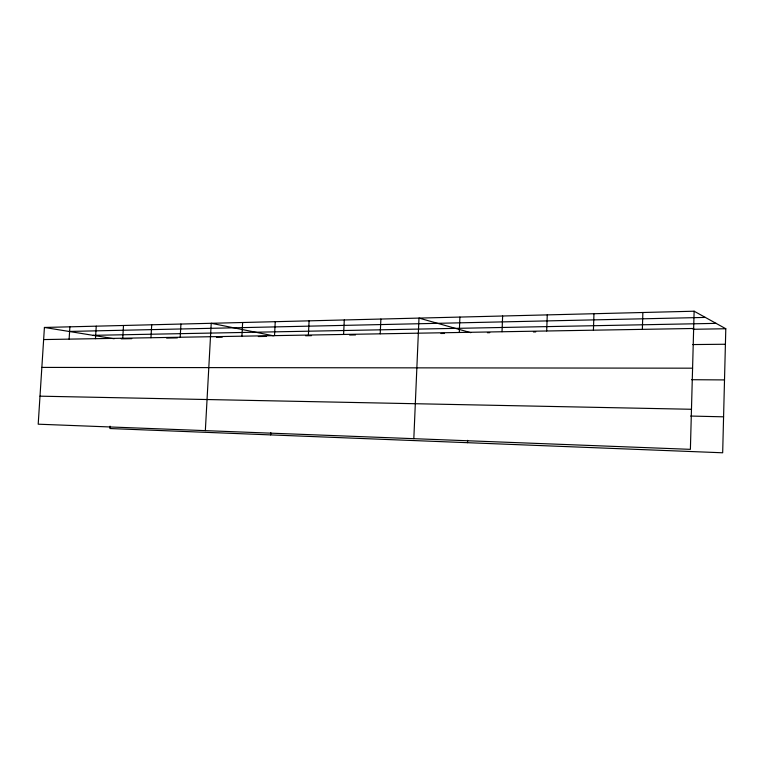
<?xml version="1.0" encoding="UTF-8"?>
<svg xmlns="http://www.w3.org/2000/svg" width="764" height="764" viewBox="0 0 764 764"><rect width="100%" height="100%" fill="white"/><g stroke="black" fill="none" stroke-linecap="round" stroke-linejoin="round"><path stroke-width="1.15" d="M694.123 311.215L690.389 449.347L38.2 424.192L44.417 327.46L694.123 311.215L725.8 328.74L722.677 452.785L109.93 428.537L110.064 426.178M642.362 329.351L642.868 312.495M593.427 330.191L593.962 313.717M546.69 330.984L547.263 314.892M502.024 331.748L502.626 316M459.279 332.474L459.899 317.07M467.511 442.69L467.606 440.331M413.821 438.679L418.987 318.091L470.786 332.674M380.214 333.83L380.883 319.046M343.599 334.451L344.287 319.963M308.398 335.052L309.095 320.842M274.524 335.635L275.241 321.692M270.657 434.897L270.781 432.519M241.911 336.189L242.637 322.503M205.344 430.638L211.227 323.287L273.455 335.807M180.189 337.239L180.934 324.051M122.737 338.223L123.501 325.483M150.957 337.745L151.711 324.776M95.471 338.691L96.245 326.161M69.123 339.14L69.896 326.82M69.037 331.442L705.344 317.423M93.112 335.339L716.088 323.363M43.644 339.569L693.655 328.482M121.189 338.834L131.761 338.662M166.619 338.08L177.353 337.898M216.413 337.249L222.267 337.144M258.327 336.542L266.426 336.408M305.6 335.759L311.55 335.654M349.606 335.024L355.537 334.918M440.943 333.496L444.514 333.438M487.384 332.722L489.772 332.674M533.415 331.948L535.745 331.91M693.034 329.284L725.8 328.74M692.623 344.564L725.408 344.249M41.848 367.408L692.585 368.181M691.668 379.708L724.511 379.918M40.005 396.172L691.477 409.275M690.685 416.055L723.584 416.819M44.417 327.46L114.151 338.748"/></g></svg>
